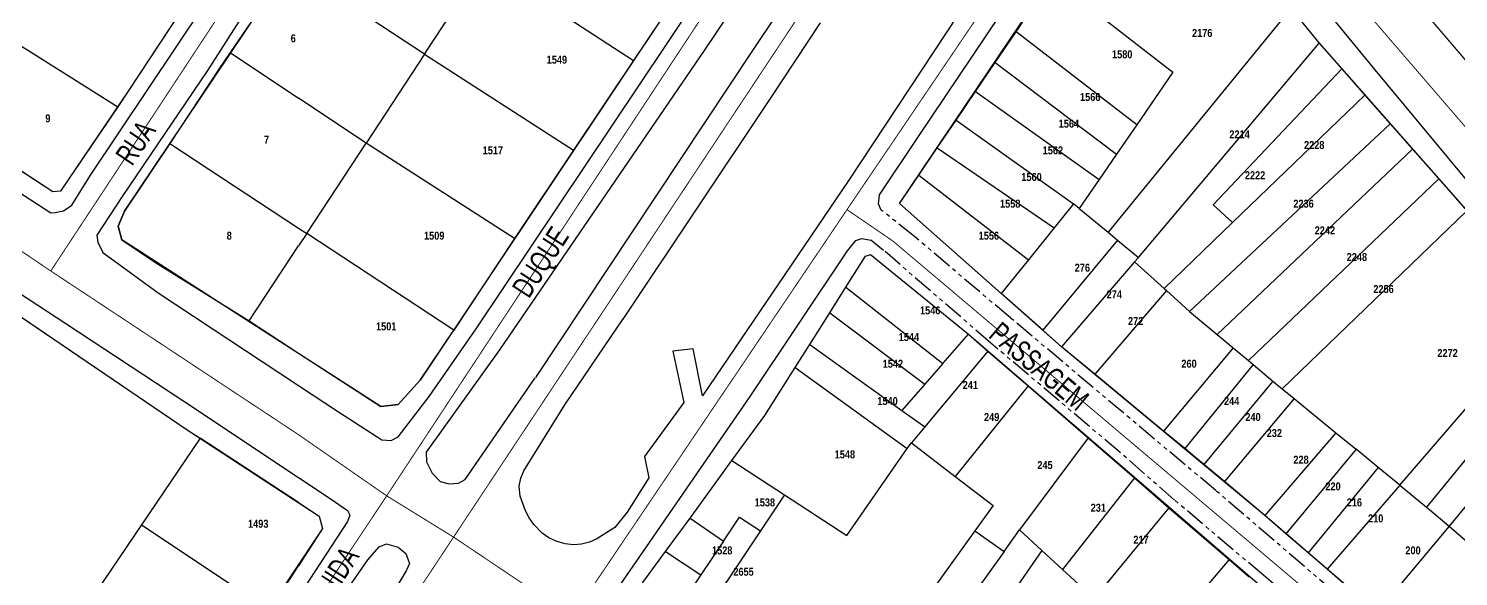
# Model space of a CAD drawing. Extents: x 203136 to 205923, y 4839890 to 4842982.
# Drawn here: x 204586.3 to 204854.4, y 4842512.3 to 4842615 of the extents above; entities that cross this region are included whole.
import ezdxf
from ezdxf.enums import TextEntityAlignment as Align

# ---------------------------------------------------------------- set-up
doc = ezdxf.new("R2010")
doc.units = 0
doc.header["$LTSCALE"] = 1.5
doc.header["$MEASUREMENT"] = 0
doc.linetypes.add('PHANTOMX2', pattern=[5, 2.5, -0.5, 0.5, -0.5, 0.5, -0.5])
for name, color, linetype in [('CD_MALHA_LOTES', 40, 'CONTINUOUS'), ('LM-LIM-SETOR-FISCAL', 7, 'CONTINUOUS'), ('RU-QUADRAS', 210, 'CONTINUOUS'), ('SV-EIXO-RUA-N-PAV', 6, 'CONTINUOUS'), ('SV-EIXO-RUA-PAV', 20, 'CONTINUOUS'), ('SV-RUA-NAO-PAV-S-GUIA-C-GUIA', 7, 'CONTINUOUS'), ('SV-RUA-PAVIM-S-GUIA-C-GUIA', 7, 'CONTINUOUS'), ('SV-TXT-RUA-N-PAV-S-GUIA-C-GUIA', 7, 'CONTINUOUS'), ('SV-TXT-RUA-PAV-S-GUIA-C-GUIA', 7, 'CONTINUOUS'), ('Th_NmrPort', 1, 'CONTINUOUS')]:
    doc.layers.add(name, color=color, linetype=linetype)
doc.styles.add('ARIAL', font='ARIAL.TTF')
doc.styles.get("Standard").update_dxf_attribs({"font": 'swisscbo.ttf'})
doc.linetypes.add('Limite', pattern='A,20,-3,[130,ltypeshp.shx,S=6.35,R=0,X=0,Y=0],-3,20', length=46)

msp = doc.modelspace()

# ---------------------------------------------------------------- linework, layer by layer
at = {"layer": 'CD_MALHA_LOTES', "linetype": 'Continuous'}
for p, q in [((204635.28, 4842626.87), (204624.04, 4842610.53)), ((204660.5, 4842610.21), (204636.88, 4842625.81)), ((204660.5, 4842610.21), (204671.7, 4842627.28)), ((204671.7, 4842627.28), (204699.67, 4842609.07)), ((204710.79, 4842625.59), (204699.67, 4842609.07)), ((204771.42, 4842614.44), (204778.07, 4842624.41)), ((204783.54, 4842620.2), (204800.85, 4842606.88)), ((204614.63, 4842617.95), (204604.96, 4842603.26)), ((204822.96, 4842618.77), (204788.67, 4842576.83)), ((204822.96, 4842618.77), (204828.23, 4842612.29)), ((204767.51, 4842608.69), (204771.42, 4842614.44)), ((204794.05, 4842596.98), (204771.42, 4842614.44)), ((204581.37, 4842613.97), (204602.98, 4842600.35)), ((204794.36, 4842572.13), (204828.23, 4842612.29)), ((204828.23, 4842612.29), (204832.48, 4842607.47)), ((204624.04, 4842610.53), (204622.1, 4842607.59)), ((204624.04, 4842610.53), (204636.88, 4842602)), ((204660.5, 4842610.21), (204649.57, 4842593.57)), ((204660.5, 4842610.21), (204688.42, 4842592.25)), ((204699.67, 4842609.07), (204688.42, 4842592.25)), ((204622.1, 4842607.59), (204612.75, 4842593.48)), ((204763.82, 4842603.25), (204767.51, 4842608.69)), ((204767.51, 4842608.69), (204790.25, 4842591.45)), ((204800.85, 4842606.88), (204794.05, 4842596.98)), ((204832.48, 4842607.47), (204808.38, 4842581.98)), ((204832.48, 4842607.47), (204836.82, 4842602.55)), ((204604.96, 4842603.26), (204602.98, 4842600.35)), ((204649.57, 4842593.57), (204636.88, 4842602)), ((204760.17, 4842597.87), (204763.82, 4842603.25)), ((204763.82, 4842603.25), (204787, 4842586.72)), ((204811.99, 4842578.65), (204836.82, 4842602.55)), ((204836.82, 4842602.55), (204841.55, 4842597.19)), ((204602.98, 4842600.35), (204593.95, 4842587.05)), ((204590.8, 4842584.41), (204570.55, 4842597.66)), ((204756.64, 4842592.67), (204760.17, 4842597.87)), ((204760.17, 4842597.87), (204782.19, 4842582.18)), ((204794.05, 4842596.98), (204790.25, 4842591.45)), ((204841.55, 4842597.19), (204803.96, 4842561.97)), ((204841.55, 4842597.19), (204845.78, 4842592.39)), ((204535.49, 4842594.51), (204615.98, 4842539.83)), ((204612.75, 4842593.48), (204604.27, 4842580.77)), ((204612.75, 4842593.48), (204636.89, 4842577.62)), ((204638.42, 4842576.62), (204649.57, 4842593.57)), ((204677.39, 4842575.67), (204649.57, 4842593.57)), ((204688.42, 4842592.25), (204677.39, 4842575.67)), ((204753.17, 4842587.55), (204756.64, 4842592.67)), ((204756.64, 4842592.67), (204778.57, 4842577.69)), ((204790.25, 4842591.45), (204787, 4842586.72)), ((204845.78, 4842592.39), (204809.12, 4842557.66)), ((204845.78, 4842592.39), (204850.67, 4842586.85)), ((204749.58, 4842582.26), (204753.17, 4842587.55)), ((204753.17, 4842587.55), (204773.74, 4842571.7)), ((204593.95, 4842587.05), (204592.28, 4842584.52)), ((204787, 4842586.72), (204783.27, 4842581.29)), ((204850.67, 4842586.85), (204814.99, 4842552.77)), ((204850.67, 4842586.85), (204855.96, 4842580.86)), ((204592.28, 4842584.52), (204590.8, 4842584.41)), ((204768.66, 4842565.38), (204749.58, 4842582.26)), ((204782.19, 4842582.18), (204778.57, 4842577.69)), ((204783.27, 4842581.29), (204782.19, 4842582.18)), ((204604.27, 4842580.77), (204603.05, 4842578.01)), ((204783.27, 4842581.29), (204788.67, 4842576.83)), ((204808.38, 4842581.98), (204811.99, 4842578.65)), ((204855.96, 4842580.86), (204821.32, 4842547.49)), ((204603.05, 4842578.01), (204603.76, 4842575.41)), ((204636.89, 4842577.62), (204638.42, 4842576.62)), ((204778.57, 4842577.69), (204773.74, 4842571.7)), ((204788.67, 4842576.83), (204790.47, 4842575.34)), ((204811.99, 4842578.65), (204799.17, 4842566.3)), ((204603.76, 4842575.41), (204610.26, 4842571.04)), ((204627.66, 4842560.26), (204636.88, 4842574.28)), ((204638.42, 4842576.62), (204636.88, 4842574.28)), ((204665.98, 4842558.51), (204638.42, 4842576.62)), ((204677.39, 4842575.67), (204665.98, 4842558.51)), ((204790.47, 4842575.34), (204776.44, 4842558.5)), ((204790.47, 4842575.34), (204794.36, 4842572.13)), ((204739.51, 4842566.52), (204743.21, 4842572.38)), ((204743.21, 4842572.38), (204744.14, 4842572.67)), ((204744.14, 4842572.67), (204762.48, 4842557.74)), ((204773.74, 4842571.7), (204768.66, 4842565.38)), ((204794.36, 4842572.13), (204793.65, 4842571.3)), ((204610.26, 4842571.04), (204627.66, 4842560.26)), ((204793.65, 4842571.3), (204779.96, 4842555.38)), ((204793.65, 4842571.3), (204799.17, 4842566.3)), ((204736.5, 4842561.74), (204739.51, 4842566.52)), ((204739.51, 4842566.52), (204757.68, 4842552.23)), ((204799.17, 4842566.3), (204799.61, 4842565.91)), ((204776.44, 4842558.5), (204768.66, 4842565.38)), ((204799.61, 4842565.91), (204786.21, 4842550.21)), ((204799.61, 4842565.91), (204803.96, 4842561.97)), ((204732.73, 4842555.77), (204736.5, 4842561.74)), ((204736.5, 4842561.74), (204754.29, 4842548.34)), ((204803.96, 4842561.97), (204809.12, 4842557.66)), ((204843.37, 4842529.44), (204872.04, 4842562.64)), ((204627.66, 4842560.26), (204636.88, 4842554.17)), ((204659.72, 4842549.1), (204665.98, 4842558.51)), ((204779.96, 4842555.38), (204776.44, 4842558.5)), ((204875.54, 4842558.54), (204848.41, 4842525.32)), ((204730.01, 4842551.46), (204732.73, 4842555.77)), ((204732.73, 4842555.77), (204750.02, 4842543.44)), ((204757.68, 4842552.23), (204762.48, 4842557.74)), ((204762.48, 4842557.74), (204766.15, 4842554.57)), ((204786.21, 4842550.21), (204779.96, 4842555.38)), ((204809.12, 4842557.66), (204812.13, 4842555.15)), ((204636.88, 4842554.17), (204638.16, 4842553.36)), ((204638.16, 4842553.36), (204652.35, 4842544.2)), ((204766.15, 4842554.57), (204754.31, 4842540.39)), ((204766.15, 4842554.57), (204773.7, 4842548.03)), ((204812.13, 4842555.15), (204799.08, 4842539.57)), ((204812.13, 4842555.15), (204814.99, 4842552.77)), ((204814.99, 4842552.77), (204815.89, 4842552.02)), ((204879.26, 4842554.2), (204852.65, 4842521.72)), ((204724.35, 4842542.49), (204730.01, 4842551.46)), ((204730.01, 4842551.46), (204751.03, 4842536.28)), ((204757.68, 4842552.23), (204754.29, 4842548.34)), ((204799.08, 4842539.57), (204786.21, 4842550.21)), ((204815.89, 4842552.02), (204803.04, 4842536.29)), ((204815.89, 4842552.02), (204819.6, 4842548.92)), ((204655.57, 4842544.54), (204659.72, 4842549.1)), ((204754.29, 4842548.34), (204750.02, 4842543.44)), ((204773.7, 4842548.03), (204760.03, 4842531.06)), ((204773.7, 4842548.03), (204784.96, 4842538.3)), ((204819.6, 4842548.92), (204806.65, 4842533.31)), ((204819.6, 4842548.92), (204820.99, 4842547.76)), ((204820.99, 4842547.76), (204821.32, 4842547.49)), ((204821.32, 4842547.49), (204823.56, 4842545.66)), ((204652.35, 4842544.2), (204655.57, 4842544.54)), ((204823.56, 4842545.66), (204810.53, 4842530.1)), ((204823.56, 4842545.66), (204831.4, 4842539.24)), ((204718.16, 4842534.02), (204724.35, 4842542.49)), ((204750.02, 4842543.44), (204754.31, 4842540.39)), ((204615.98, 4842539.83), (204618.44, 4842538.22)), ((204754.31, 4842540.39), (204751.8, 4842537.38)), ((204803.04, 4842536.29), (204799.08, 4842539.57)), ((204831.4, 4842539.24), (204818.05, 4842523.74)), ((204831.4, 4842539.24), (204835.18, 4842536.15)), ((204618.44, 4842538.22), (204607.44, 4842521.98)), ((204636.89, 4842526.17), (204618.44, 4842538.22)), ((204751.03, 4842536.28), (204751.8, 4842537.38)), ((204751.8, 4842537.38), (204760.03, 4842531.06)), ((204784.96, 4842538.3), (204772.08, 4842521.05)), ((204784.96, 4842538.3), (204793.61, 4842530.8)), ((204710.29, 4842523.25), (204718.16, 4842534.02)), ((204718.16, 4842534.02), (204728, 4842527.62)), ((204739.68, 4842520.02), (204751.03, 4842536.28)), ((204806.65, 4842533.31), (204803.04, 4842536.29)), ((204835.18, 4842536.15), (204822.02, 4842520.31)), ((204839.35, 4842532.73), (204835.18, 4842536.15)), ((204810.53, 4842530.1), (204806.65, 4842533.31)), ((204839.35, 4842532.73), (204826.18, 4842516.73)), ((204843.37, 4842529.44), (204839.35, 4842532.73)), ((204760.03, 4842531.06), (204767.12, 4842525.61)), ((204793.61, 4842530.8), (204780.15, 4842513.62)), ((204793.61, 4842530.8), (204800.1, 4842525.19)), ((204818.05, 4842523.74), (204810.53, 4842530.1)), ((204843.37, 4842529.44), (204829.74, 4842513.66)), ((204843.37, 4842529.44), (204848.41, 4842525.32)), ((204636.89, 4842526.17), (204640.77, 4842523.63)), ((204728, 4842527.62), (204723.48, 4842520.85)), ((204728, 4842527.62), (204739.68, 4842520.02)), ((204640.77, 4842523.63), (204641.39, 4842521.33)), ((204705.72, 4842516.99), (204710.29, 4842523.25)), ((204710.29, 4842523.25), (204716.55, 4842518.95)), ((204716.55, 4842518.95), (204719.57, 4842523.44)), ((204719.57, 4842523.44), (204723.48, 4842520.85)), ((204767.12, 4842525.61), (204763.72, 4842520.88)), ((204800.1, 4842525.19), (204786.07, 4842508.17)), ((204800.1, 4842525.19), (204811.38, 4842515.46)), ((204822.02, 4842520.31), (204818.05, 4842523.74)), ((204848.41, 4842525.32), (204849.03, 4842524.81)), ((204849.03, 4842524.81), (204852.65, 4842521.72)), ((204607.44, 4842521.98), (204597.51, 4842507.31)), ((204607.44, 4842521.98), (204631.51, 4842505.99)), ((204641.39, 4842521.33), (204636.88, 4842514.33)), ((204723.48, 4842520.85), (204711.36, 4842502.7)), ((204763.72, 4842520.88), (204737.63, 4842484.61)), ((204763.72, 4842520.88), (204769.19, 4842517.01)), ((204769.19, 4842517.01), (204772.08, 4842521.05)), ((204772.08, 4842521.05), (204776.28, 4842517.18)), ((204852.65, 4842521.72), (204839.1, 4842505.57)), ((204852.65, 4842521.72), (204856.35, 4842518.56)), ((204716.55, 4842518.95), (204712.3, 4842512.62)), ((204826.18, 4842516.73), (204822.02, 4842520.31)), ((204701.47, 4842511.17), (204705.72, 4842516.99)), ((204705.72, 4842516.99), (204712.3, 4842512.62)), ((204769.19, 4842517.01), (204743.24, 4842480.75)), ((204776.28, 4842517.18), (204766, 4842502.38)), ((204776.28, 4842517.18), (204780.15, 4842513.62)), ((204811.38, 4842515.46), (204797.16, 4842498.87)), ((204811.38, 4842515.46), (204815.14, 4842512.22)), ((204829.74, 4842513.66), (204826.18, 4842516.73)), ((204631.51, 4842505.99), (204636.88, 4842514.33)), ((204712.3, 4842512.62), (204707.43, 4842505.35)), ((204780.15, 4842513.62), (204786.07, 4842508.17)), ((204839.1, 4842505.57), (204829.74, 4842513.66))]:
    msp.add_line(p, q, dxfattribs=at)
at = {"layer": 'LM-LIM-SETOR-FISCAL', "linetype": 'Limite', "ltscale": 0.1, "flags": 128}
msp.add_lwpolyline([(203469.377234, 4841362.89061, 0.25, 0.25, 0), (203519.491753, 4841421.251163, 0.25, 0.25, 0), (203539.040039, 4841445.453803, 0.25, 0.25, 0), (203552.611299, 4841461.387824, 0.25, 0.25, 0), (203566.238133, 4841484.68956, 0.25, 0.25, 0), (203609.99, 4841529.19, 0.25, 0.25, 0), (203632, 4841555.03, 0.25, 0.25, 0), (203660.44, 4841587.64, 0.25, 0.25, 0), (203674.06, 4841602.04, 0.25, 0.25, 0), (203710.04, 4841645.13, 0.25, 0.25, 0), (203742.06, 4841682.63, 0.25, 0.25, 0), (203749.59, 4841692.3, 0.25, 0.25, 0), (203765.8, 4841714.59, 0.25, 0.25, 0), (203770.437717, 4841723.305383, 0.25, 0.25, 0), (203714.413653, 4841762.64358, 0.25, 0.25, 0), (203723.585168, 4841777.541949, 0.25, 0.25, 0), (203744.064325, 4841808.260684, 0.25, 0.25, 0), (203754.769339, 4841823.620052, 0.25, 0.25, 0), (203763.612611, 4841832.928759, 0.25, 0.25, 0), (203773.572638, 4841842.432366, 0.25, 0.25, 0), (203784.091768, 4841852.942481, 0.25, 0.25, 0), (203799.86552, 4841866.904972, 0.25, 0.25, 0), (203809.371409, 4841877.624378, 0.25, 0.25, 0), (203820.293068, 4841888.950542, 0.25, 0.25, 0), (203834.046268, 4841882.073942, 0.25, 0.25, 0), (204046.7661, 4842201.182221, 0.25, 0.25, 0), (204178.512752, 4842399.235913, 0.25, 0.25, 0), (204339.269682, 4842642.311478, 0.25, 0.25, 0), (204394.703106, 4842727.956118, 0.25, 0.25, 0), (204455.679872, 4842818.312599, 0.25, 0.25, 0), (204552.409898, 4842958.280115, 0.18, 0.18, 0), (204552.411197, 4842958.281995, 0.25, 0.25, 0), (204552.409898, 4842958.280115, 0.25, 0.25, 0), (204552.41, 4842958.28, 0.25, 0.25, 0), (204636.88, 4842865.48, 0.25, 0.25, 0), (204802.20702, 4842671.508044, 0.25, 0.25, 0), (204837.727029, 4842630.149129, 0.25, 0.25, 0), (205008.271732, 4842430.409897, 0.25, 0.25, 0), (205138.673959, 4842279.328213, 0.25, 0.25, 0), (205174.437256, 4842238.699161, 0.25, 0.25, 0), (205203.631784, 4842204.152303, 0.25, 0.25, 0), (205240.124945, 4842163.766539, 0.25, 0.25, 0), (205267.85, 4842136.34, 0.25, 0.25, 0), (205295.915353, 4842071.881893, 0.25, 0.25, 0), (205307.647026, 4842046.742594, 0.25, 0.25, 0), (205351.13, 4841954.04, 0.25, 0.25, 0), (205379.26, 4841896.27, 0.25, 0.25, 0), (205405.061808, 4841844.580735, 0.25, 0.25, 0), (205438.77, 4841777.24, 0.25, 0.25, 0), (205460.65, 4841701.79, 0.25, 0.25, 0), (205500.37, 4841613.55, 0.25, 0.25, 0), (205574.15, 4841463.73, 0.25, 0.25, 0), (205576.19, 4841458.65, 0.25, 0.25, 0), (205586.52, 4841433.19, 0.25, 0.25, 0), (205615.29, 4841364.14, 0.25, 0.25, 0), (205647.73668, 4841231.470751, 0.25, 0.25, 0), (205655.460047, 4841210.753747, 0.25, 0.25, 0), (205675.209194, 4841159.41187, 0.25, 0.25, 0), (205690.04619, 4841124.071091, 0.25, 0.25, 0), (205704.679922, 4841088.324092, 0.25, 0.25, 0), (205713.35, 4841065.22, 0.25, 0.25, 0), (205719.94, 4841049.35, 0.25, 0.25, 0), (205719.957412, 4841049.304741, 0, 0, 0), (205790.360912, 4840892.191443, 0, 0, 0)], format="xyseb", dxfattribs=at)
at = {"layer": 'LM-LIM-SETOR-FISCAL'}
msp.add_lwpolyline([(204552.409898, 4842958.280115, 0.25, 0.25, 0), (204552.41, 4842958.28, 0.25, 0.25, 0), (204636.88, 4842865.48, 0.25, 0.25, 0), (204802.20702, 4842671.508044, 0.25, 0.25, 0), (204837.727029, 4842630.149129, 0.25, 0.25, 0), (205008.271732, 4842430.409897, 0.25, 0.25, 0), (205138.673959, 4842279.328213, 0.25, 0.25, 0), (205174.437256, 4842238.699161, 0.25, 0.25, 0), (205203.631784, 4842204.152303, 0.25, 0.25, 0), (205240.124945, 4842163.766539, 0.25, 0.25, 0), (205267.85, 4842136.34, 0.25, 0.25, 0)], format="xyseb", dxfattribs=at)
at = {"layer": 'RU-QUADRAS', "color": 6, "linetype": 'Continuous'}
for points in [[(204550.29, 4842612.38), (204578.75, 4842656.25), (204590.81, 4842673.83), (204668.55, 4842791.35), (204670.87, 4842791.87), (204703.26, 4842754.79), (204703.37, 4842752.52), (204604.96, 4842603.26), (204592.28, 4842584.52), (204590.8, 4842584.41), (204551.03, 4842610.44)], [(204603.05, 4842578.01), (204604.27, 4842580.77), (204646.43, 4842643.69), (204705.89, 4842734.43), (204711.63, 4842741.47), (204714.2, 4842742.34), (204754.79, 4842696.92), (204755.82, 4842693.12), (204659.72, 4842549.1), (204655.57, 4842544.54), (204652.35, 4842544.2), (204603.76, 4842575.41)], [(204456.99, 4842473.2), (204496.28, 4842531.47), (204534.41, 4842594.44), (204535.49, 4842594.51), (204615.98, 4842539.83), (204640.77, 4842523.63), (204641.39, 4842521.33), (204563.99, 4842405.19), (204519.09, 4842435.85), (204517.98, 4842434.1)]]:
    msp.add_lwpolyline(points, close=True, dxfattribs=at)
msp.add_lwpolyline([(204749.58, 4842582.26), (204794.8, 4842649.46), (204822.96, 4842618.77), (204828.24, 4842612.27), (204872.04, 4842562.64), (204914.09, 4842513.47), (204974.93, 4842443.99), (204990.57, 4842426.9), (204987.64, 4842424.23), (205006.3, 4842406.28), (204986.78, 4842379.7, 0.0079047666), (204923.56, 4842432.98), (204818.05, 4842523.74), (204779.96, 4842555.38)], format="xyb", close=True, dxfattribs=at)
msp.add_lwpolyline([(204959.33, 4842337.16, -0.0069995441), (204853.63, 4842410.19), (204852.69, 4842408.78, -0.0124147416), (204799.12, 4842444), (204822.53, 4842478.17), (204821.19, 4842479.28), (204797.65, 4842444.97), (204767.87, 4842463.8), (204701.9, 4842509.09), (204701.47, 4842511.17), (204705.72, 4842516.99), (204710.29, 4842523.25), (204718.16, 4842534.02), (204724.35, 4842542.49), (204730.01, 4842551.46), (204732.73, 4842555.77), (204736.5, 4842561.74), (204739.51, 4842566.52), (204743.21, 4842572.38), (204744.14, 4842572.67), (204762.48, 4842557.74), (204914.1, 4842427.21)], format="xyb", dxfattribs=at)
at = {"layer": 'SV-EIXO-RUA-N-PAV', "const_width": 0.18, "flags": 128}
msp.add_lwpolyline([(204739.7261, 4842581.0789), (204748.327433, 4842575.196578), (204989.754343, 4842371.335)], dxfattribs=at)
at = {"layer": 'SV-EIXO-RUA-PAV', "const_width": 0.18, "flags": 128}
for points in [[(204636.8912, 4842850.4427), (204673.272, 4842808.2302), (204715.1634, 4842759.6237), (204775.495346, 4842689.6206), (204777.2127, 4842687.6279), (204796.6281, 4842665.1002), (204805.838626, 4842654.4133), (205015.9368, 4842410.6366), (205027.7466, 4842396.9337), (205197.12, 4842201.16)], [(204636.884766, 4842475.6724), (204665.959603, 4842519.691968), (204757.7, 4842658.1553), (204762.304866, 4842665.1105), (204777.2127, 4842687.6279)], [(204636.885233, 4842502.5527), (204653.419252, 4842527.425185), (204749.1207, 4842672.7526)], [(204636.88396, 4842429.2227), (204640.1196, 4842434.0005), (204688.218725, 4842504.74805), (204739.7261, 4842581.0789), (204781.13684, 4842642.2258), (204796.6281, 4842665.1002)], [(204636.887622, 4842640.1371), (204590.434516, 4842569.578)], [(204986.786661, 4842305.971481), (204983.888632, 4842308.404637), (204972.881658, 4842315.283995), (204959.847263, 4842325.108558), (204956.499019, 4842328.2389), (204890.300602, 4842371.869557), (204792.620623, 4842436.02004), (204688.218725, 4842504.74805), (204665.959603, 4842519.691968), (204653.419252, 4842527.425185), (204636.8858, 4842538.8925)]]:
    msp.add_lwpolyline(points, dxfattribs=at)
at = {"layer": 'SV-EIXO-RUA-PAV', "const_width": 0.18}
msp.add_lwpolyline([(204636.885864, 4842538.892458), (204590.434516, 4842569.578), (204537.326154, 4842605.4217), (204489.4592, 4842637.6465), (204485.520028, 4842640.3866), (204475.603401, 4842646.7044), (204438.602309, 4842670.2776), (204410.274849, 4842688.3248), (204390.370988, 4842701.232887), (204381.314421, 4842707.270599)], dxfattribs=at)
at = {"layer": 'SV-RUA-NAO-PAV-S-GUIA-C-GUIA', "linetype": 'PHANTOMX2'}
for points in [[(204983.6, 4842379.7), (204938.14, 4842418.74), (204905.03, 4842446.82), (204865.39, 4842480.065), (204836.89, 4842504.43), (204808.87, 4842528.42), (204770.36, 4842560.79), (204752.4, 4842576.04), (204746.16, 4842580.99), (204745.61, 4842582.19)], [(204982.04, 4842373.7), (204955.45, 4842396.3), (204911.72, 4842433.05), (204883.15, 4842457.2), (204862.775, 4842474.58), (204854.97, 4842481.06), (204836.88, 4842496.71), (204831.57, 4842500.94), (204817.86, 4842512.48), (204801.16, 4842526.62), (204790.93, 4842535.57), (204766.72, 4842556.055), (204746.6, 4842573.44), (204744.19, 4842575.36)]]:
    msp.add_lwpolyline(points, dxfattribs=at)
at = {"layer": 'SV-RUA-PAVIM-S-GUIA-C-GUIA'}
for points in [[(204636.889491, 4842747.749239), (204634.56, 4842744.26), (204601.38, 4842694.91), (204588.12, 4842675.475), (204575.33, 4842656.15), (204552.89, 4842622.29), (204546.73, 4842611.73), (204546.33, 4842610.77), (204546.4, 4842609.49), (204547.22, 4842608.51), (204590.45, 4842580.5), (204591.25, 4842580.54), (204592.79, 4842580.86), (204594.38, 4842581.93), (204597.9, 4842587.53), (204630.01, 4842635.6), (204636.887727, 4842646.186501)], [(204745.61, 4842582.19), (204745.84, 4842583.84), (204753.13, 4842594.79), (204768.53, 4842617.64), (204792.31, 4842652.24), (204793.71, 4842653.75), (204795.69, 4842654.88), (204797.76, 4842655.03), (204799.44, 4842654.58), (204801.05, 4842652.85), (204813.21, 4842638.38), (204838.39, 4842607.65), (204866.79, 4842573.43), (204915.38, 4842517.29), (204939.62, 4842489.42), (204968.96, 4842455.18), (204993.61, 4842426.99), (205008.16, 4842409.9)], [(204636.886024, 4842548.118653), (204644.36, 4842543.19), (204652.48, 4842537.92), (204654.25, 4842537.79), (204655.58, 4842538.46), (204661.36, 4842546.07), (204670.31, 4842558.92), (204705.87, 4842612.01), (204726.4, 4842642.85)], [(204636.887514, 4842633.896111), (204619.8, 4842607.16), (204603.82, 4842583.57), (204599.06, 4842576.32), (204599.26, 4842575.01), (204600.21, 4842573.06), (204610.565, 4842565.455), (204636.886024, 4842548.122621)], [(204762.8, 4842621.13), (204740.05, 4842586.6)], [(204725.23, 4842601.75), (204734.76, 4842616.13)], [(204697.74, 4842560.56), (204725.23, 4842601.75)], [(204536.67, 4842597), (204545.14, 4842591.2), (204587.84, 4842563.28), (204593.26, 4842559.74), (204615.175, 4842545.31), (204636.885725, 4842530.872843)], [(204740.05, 4842586.6), (204712.61, 4842546.18)], [(204855.96, 4842402.65), (204810.71, 4842432.2), (204797.107289, 4842441.15478), (204799.12, 4842444), (204822.53, 4842478.17), (204821.194148, 4842479.280833), (204813.839163, 4842468.562502), (204810.217666, 4842463.284938), (204807.090373, 4842458.727571), (204803.935021, 4842454.129314), (204801.128965, 4842450.040082), (204797.649574, 4842444.969608), (204795.412326, 4842441.952409), (204750.43, 4842471.14), (204700.95, 4842504.34), (204697.69, 4842506.9), (204696.97, 4842508.8), (204697.13, 4842510.6), (204721.59, 4842546.02), (204739.825, 4842573.335), (204741.37, 4842575.31), (204742.52, 4842575.64), (204744.19, 4842575.36)], [(204686.79, 4842544.5), (204697.78, 4842560.62)], [(204710.87, 4842554.98), (204707.07, 4842554.57)], [(204707.07, 4842554.57), (204709.14, 4842544.92)], [(204712.61, 4842546.18), (204710.87, 4842554.98)], [(204636.880751, 4842548.12213), (204636.886024, 4842548.11865)], [(204636.886024, 4842548.122621), (204636.89, 4842548.12)], [(204679.151626, 4842532.133054), (204686.79, 4842544.5)], [(204709.14, 4842544.92), (204701.76, 4842534.82)], [(204701.76, 4842534.82), (204702.6, 4842530.81)], [(204692.81, 4842519.36), (204691.452183, 4842518.709796), (204689.967735, 4842518.339893), (204688.421648, 4842518.240401), (204686.878913, 4842518.401431), (204685.175406, 4842518.897473), (204683.81284, 4842519.567073), (204682.575727, 4842520.43186), (204680.991356, 4842522.048654), (204680.134195, 4842523.285495), (204679.419161, 4842524.624223), (204678.435292, 4842527.380509), (204678.26, 4842529.26), (204678.550868, 4842530.732807), (204679.151626, 4842532.133054)], [(204636.885725, 4842530.875249), (204643, 4842526.81), (204646.07, 4842524.69), (204646.5, 4842523.79), (204646.07, 4842522.6), (204636.885337, 4842508.542811)], [(204636.885725, 4842530.87525), (204636.885725, 4842530.875249)], [(204636.885725, 4842530.872843), (204636.89, 4842530.87)], [(204702.6, 4842530.81), (204698.51, 4842524.36)], [(204698.51, 4842524.36), (204696.21, 4842521.48)], [(204696.21, 4842521.48), (204692.81, 4842519.36)], [(204649.88, 4842515.44), (204651.995, 4842517.87)], [(204651.995, 4842517.87), (204653.385037, 4842518.438464), (204655.594236, 4842517.784042), (204657.031092, 4842516.624743), (204657.665861, 4842514.76498), (204657.1, 4842513.34)], [(204644.12, 4842507.13), (204649.88, 4842515.44)], [(204657.1, 4842513.34), (204654.82, 4842509.61)]]:
    msp.add_lwpolyline(points, dxfattribs=at)
at = {"layer": 'SV-RUA-PAVIM-S-GUIA-C-GUIA', "linetype": 'Continuous'}
msp.add_lwpolyline([(204681.39, 4842549.64), (204722.09, 4842610.91), (204753.88, 4842658.49), (204756.58, 4842663.1), (204756.67, 4842664.17), (204755.98, 4842665.49), (204754.35, 4842666.62), (204751.3, 4842668.34), (204749.8, 4842667.75), (204743.57, 4842657.29), (204717.93, 4842618.32), (204712.96, 4842610.91), (204674.58, 4842554.79), (204660.83, 4842535.62), (204660.88, 4842533.83), (204661.95, 4842531.68), (204663.42, 4842530.1), (204665.11, 4842529.65), (204666.86, 4842529.83), (204668.12, 4842530.5), (204681.27, 4842549.54)], dxfattribs=at)

# ---------------------------------------------------------------- texts
at = {"layer": 'SV-TXT-RUA-N-PAV-S-GUIA-C-GUIA', "style": 'ARIAL', "width": 0.7}
msp.add_text('PASSAGEM', height=4, rotation=320, dxfattribs=at).set_placement((204766.066883, 4842557.236926))
at = {"layer": 'SV-TXT-RUA-PAV-S-GUIA-C-GUIA', "style": 'ARIAL', "width": 0.7}
for s, rotation, p in [('RUA', 56, (204605.676182, 4842589.092489)), ('DUQUE', 57, (204680.068442, 4842564.255114)), ('AVENIDA', 57, (204639.070412, 4842501.723708))]:
    msp.add_text(s, height=4, rotation=rotation, dxfattribs=at).set_placement(p)
at = {"layer": 'Th_NmrPort', "color": 1}
for s, p in [('2176', (204804.418554, 4842614.197271)), ('6', (204635.418554, 4842613.197271)), ('1549', (204683.418554, 4842609.197271)), ('1580', (204789.418554, 4842610.197271)), ('1566', (204783.418554, 4842602.197271)), ('9', (204589.418554, 4842598.197271)), ('1564', (204779.418554, 4842597.197271)), ('2214', (204811.418554, 4842595.197271)), ('7', (204630.418554, 4842594.197271)), ('1517', (204671.418554, 4842592.197271)), ('1562', (204776.418554, 4842592.197271)), ('2228', (204825.418554, 4842593.197271)), ('1560', (204772.418554, 4842587.197271)), ('2222', (204814.328554, 4842587.527271)), ('1558', (204768.418554, 4842582.197271)), ('2236', (204823.418554, 4842582.197271)), ('8', (204623.418554, 4842576.197271)), ('1509', (204660.418554, 4842576.197271)), ('1556', (204764.418554, 4842576.197271)), ('2242', (204827.418554, 4842577.197271)), ('2248', (204833.418554, 4842572.197271)), ('276', (204782.418554, 4842570.197271)), ('274', (204788.418554, 4842565.197271)), ('2256', (204838.418554, 4842566.197271)), ('1546', (204753.418554, 4842562.197271)), ('272', (204792.418554, 4842560.197271)), ('1501', (204651.418554, 4842559.197271)), ('1544', (204749.418554, 4842557.197271)), ('1542', (204746.418554, 4842552.197271)), ('260', (204802.418554, 4842552.197271)), ('2272', (204850.418554, 4842554.197271)), ('241', (204761.418554, 4842548.197271)), ('1540', (204745.418554, 4842545.197271)), ('244', (204810.418554, 4842545.197271)), ('249', (204765.418554, 4842542.197271)), ('240', (204814.418554, 4842542.197271)), ('232', (204818.418554, 4842539.197271)), ('1548', (204737.418554, 4842535.197271)), ('245', (204775.418554, 4842533.197271)), ('228', (204823.418554, 4842534.197271)), ('220', (204829.418554, 4842529.197271)), ('1538', (204722.418554, 4842526.197271)), ('231', (204785.418554, 4842525.197271)), ('216', (204833.418554, 4842526.197271)), ('210', (204837.418554, 4842523.197271)), ('1493', (204627.418554, 4842522.197271)), ('1528', (204714.418554, 4842517.197271)), ('217', (204793.418554, 4842519.197271)), ('200', (204844.418554, 4842517.197271)), ('2655', (204718.418554, 4842513.197271))]:
    msp.add_text(s, height=1.5, dxfattribs=at).set_placement(p, align=Align.MIDDLE_LEFT)

doc.saveas('drawing.dxf')
